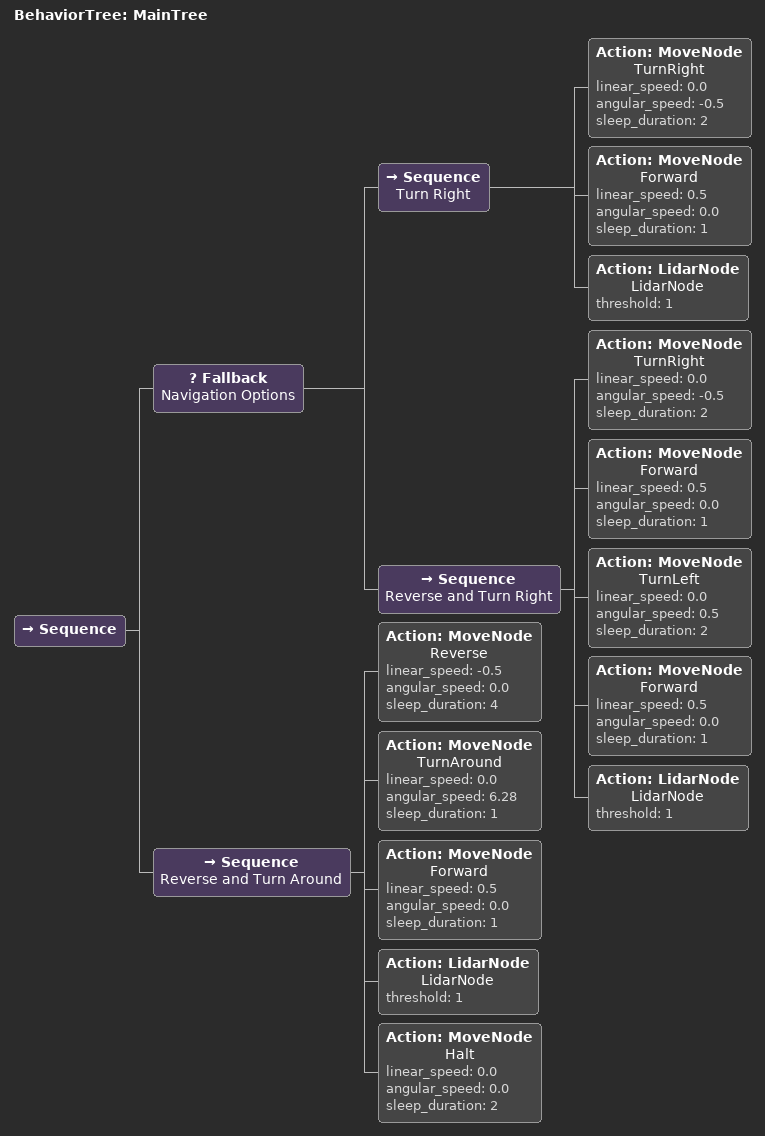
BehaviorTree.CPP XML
<root BTCPP_format="4" main_tree_to_execute="MainTree">
    <BehaviorTree ID="MainTree">
        <Sequence>
            <Fallback name="Navigation Options">
                <Sequence name="Turn Right">
                    <Action ID="MoveNode" name="TurnRight" linear_speed="0.0" angular_speed="-0.5" sleep_duration="2"/>
                    <Action ID="MoveNode" name="Forward" linear_speed="0.5" angular_speed="0.0" sleep_duration="1"/>
                    <Action ID="LidarNode" name="LidarNode" threshold= "1"/>
                </Sequence>
                <Sequence name ="Reverse and Turn Right">
                    <Action ID="MoveNode" name="TurnRight" linear_speed="0.0" angular_speed="-0.5" sleep_duration="2"/>
                    <Action ID="MoveNode" name="Forward" linear_speed="0.5" angular_speed="0.0" sleep_duration="1"/>
                    <Action ID="MoveNode" name="TurnLeft" linear_speed="0.0" angular_speed="0.5" sleep_duration="2"/>
                    <Action ID="MoveNode" name="Forward" linear_speed="0.5" angular_speed="0.0" sleep_duration="1"/>
                    <Action ID="LidarNode" name="LidarNode" threshold= "1"/>
                </Sequence>
            </Fallback>
            <Sequence name= "Reverse and Turn Around">
                <Action ID="MoveNode" name="Reverse" linear_speed="-0.5" angular_speed="0.0" sleep_duration="4"/>
                <Action ID="MoveNode" name="TurnAround" linear_speed="0.0" angular_speed="6.28" sleep_duration="1"/>
                <Action ID="MoveNode" name="Forward" linear_speed="0.5" angular_speed="0.0" sleep_duration="1"/>
                <Action ID="LidarNode" name="LidarNode" threshold= "1"/>
                <Action ID="MoveNode" name="Halt" linear_speed="0.0" angular_speed="0.0" sleep_duration="2"/>
            </Sequence>
        </Sequence>
    </BehaviorTree>
</root>
